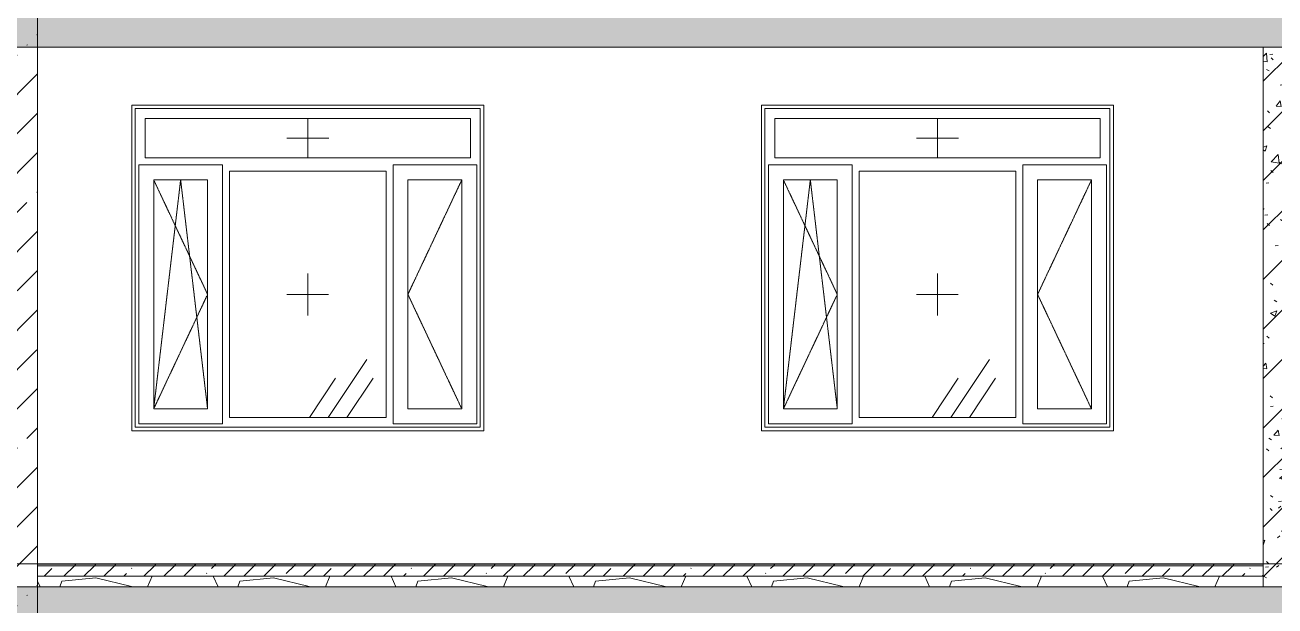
# Model space of a CAD drawing. Header units: millimetres. Extents: x -515342 to 330399, y -224905 to 507333.
# Drawn here: x 113554 to 120693, y 94541 to 97858 of the extents above; entities that cross this region are included whole.
import ezdxf

# ---------------------------------------------------------------- set-up
doc = ezdxf.new("R2010")
doc.units = ezdxf.units.MM
doc.linetypes.add('ASVP_Штриховая_ш2 п1', pattern=[3, 2, -1])
doc.layers.get('0').update_dxf_attribs({"lineweight": 0})
for name, color, linetype, lineweight in [('Линии', 7, 'Continuous', 0), ('Окна', 7, 'Continuous', 0), ('Окна открывание', 7, 'Continuous', 0), ('Перекрытие', 7, 'Continuous', 0), ('Стены внутренние', 7, 'Continuous', 0), ('Стены несущие', 7, 'Continuous', 0), ('Стены перегородки', 7, 'Continuous', 0)]:
    doc.layers.add(name, color=color, linetype=linetype, lineweight=lineweight)
pattern_1 = [(236.31, (49717.4, 8823.7), (-1777.996, -3556.002), [641.07, -5769.6]), (236.31, (49752.95, 8717), (-1777.996, -3556.002), [384.64, -6026.03]), (236.31, (49539.6, 8717), (-1777.996, -3556.002), [384.64, -6026.03])]
pattern_2 = [(45, (136801.12, 95610.5), (-224.5064, 224.5064), []), (45, (137025.63, 95610.5), (-224.5064, 224.5064), [396.875, -79.375, 3.353, -76.022])]
pattern_3 = [(45, (136801.12, 95610.5), (-114.0493, 114.0493), []), (45, (136915.17, 95610.5), (-114.0493, 114.0493), [201.613, -40.323, 3.353, -36.97])]

# ---------------------------------------------------------------- blocks, each defined once
blk = doc.blocks.new('Окно_ПВХ_3Створки_1Фрамуга-верх - АР_Окно_ОП_1820_h_х1970_3ст2фр-в-V41-О_АР_П_Разрез 1-1')
at = {"layer": 'Окна'}
h = blk.add_hatch(dxfattribs=at)
h.set_pattern_fill('FP_5', color=256, style=0, pattern_type=2)
h.set_pattern_definition(pattern_1)
h.paths.add_polyline_path([(29734.5, 7635), (30042.5, 7635), (30042.5, 8943), (29734.5, 8943), (29734.5, 7881.6)])
at = {"layer": 'Окна открывание'}
h = blk.add_hatch(dxfattribs=at)
h.set_pattern_fill('FP_5', color=256, style=0, pattern_type=2)
h.set_pattern_definition(pattern_1)
h.paths.add_polyline_path([(30167.5, 7586), (31061.5, 7586), (31061.5, 8992), (30167.5, 8992), (30167.5, 7679.1)])
at = {"layer": 'Окна', "color": 253, "true_color": 0xaaaaaa}
for p, q in [((29629.5, 9350), (31599.5, 9350)), ((29629.5, 9350), (29629.5, 7530)), ((29629.5, 7530), (29629.5, 9350)), ((29629.5, 9350), (31599.5, 9350)), ((31543.5, 9294), (29685.5, 9294)), ((29685.5, 9294), (29685.5, 9068)), ((31543.5, 9068), (31543.5, 9294)), ((31599.5, 9350), (31599.5, 7530)), ((31599.5, 9350), (31599.5, 7530)), ((31543.5, 9068), (29685.5, 9068)), ((30127.5, 9028), (29649.5, 9028)), ((29649.5, 7550), (29649.5, 9028)), ((30127.5, 7550), (30127.5, 9028)), ((31579.5, 9028), (31101.5, 9028)), ((31101.5, 7550), (31101.5, 9028)), ((31579.5, 7550), (31579.5, 9028)), ((29734.5, 8943), (30042.5, 8943)), ((29734.5, 7635), (29734.5, 8943)), ((30042.5, 8943), (30042.5, 7635)), ((30167.5, 8992), (30167.5, 7586)), ((31061.5, 8992), (30167.5, 8992)), ((31061.5, 8992), (31061.5, 7586)), ((31186.5, 8943), (31494.5, 8943)), ((31186.5, 7635), (31186.5, 8943)), ((31494.5, 8943), (31494.5, 7635)), ((30042.5, 7635), (29734.5, 7635)), ((30167.5, 7586), (31061.5, 7586)), ((31494.5, 7635), (31186.5, 7635)), ((31599.5, 7530), (29629.5, 7530)), ((31599.5, 7530), (29629.5, 7530)), ((29649.5, 7550), (30127.5, 7550)), ((31101.5, 7550), (31579.5, 7550))]:
    blk.add_line(p, q, dxfattribs=at)
at = {"layer": 'Окна открывание', "linetype": 'ASVP_Штриховая_ш2 п1'}
for p, q in [((30614.5, 9068), (30614.5, 9294)), ((30734.5, 9181), (30494.5, 9181)), ((29734.5, 7635), (29888.5, 8943)), ((29734.5, 8943), (30042.5, 8289)), ((29888.5, 8943), (30042.5, 7635)), ((31494.5, 8943), (31186.5, 8289)), ((30614.5, 8169), (30614.5, 8409)), ((30042.5, 8289), (29734.5, 7635)), ((30494.5, 8289), (30734.5, 8289)), ((31186.5, 8289), (31494.5, 7635))]:
    blk.add_line(p, q, dxfattribs=at)
blk = doc.blocks.new('Окно_ПВХ_3Створки_1Фрамуга-верх - АР_Окно_ОП_1820_h_х1970_3ст2фр-в-V42-О_АР_П_Разрез 1-1')
at = {"layer": 'Окна'}
h = blk.add_hatch(dxfattribs=at)
h.set_pattern_fill('FP_5', color=256, style=0, pattern_type=2)
h.set_pattern_definition(pattern_1)
h.paths.add_polyline_path([(26164, 7635), (26446.1, 7635), (26446.1, 8943), (26138.1, 8943), (26138.1, 7635)])
at = {"layer": 'Окна открывание'}
h = blk.add_hatch(dxfattribs=at)
h.set_pattern_fill('FP_5', color=256, style=0, pattern_type=2)
h.set_pattern_definition(pattern_1)
h.paths.add_polyline_path([(26571.1, 7586), (27465.1, 7586), (27465.1, 8992), (26571.1, 8992), (26571.1, 7679.1)])
at = {"layer": 'Окна', "color": 253, "true_color": 0xaaaaaa}
for p, q in [((26033.1, 9350), (28003.1, 9350)), ((26033.1, 9350), (26033.1, 7530)), ((26033.1, 7530), (26033.1, 9350)), ((26033.1, 9350), (28003.1, 9350)), ((27947.1, 9294), (26089.1, 9294)), ((26089.1, 9294), (26089.1, 9068)), ((27947.1, 9068), (27947.1, 9294)), ((28003.1, 9350), (28003.1, 7530)), ((28003.1, 9350), (28003.1, 7530)), ((27947.1, 9068), (26089.1, 9068)), ((26531.1, 9028), (26053.1, 9028)), ((26053.1, 7550), (26053.1, 9028)), ((26531.1, 7550), (26531.1, 9028)), ((27983.1, 9028), (27505.1, 9028)), ((27505.1, 7550), (27505.1, 9028)), ((27983.1, 7550), (27983.1, 9028)), ((26138.1, 8943), (26446.1, 8943)), ((26138.1, 7635), (26138.1, 8943)), ((26446.1, 8943), (26446.1, 7635)), ((26571.1, 8992), (26571.1, 7586)), ((27465.1, 8992), (26571.1, 8992)), ((27465.1, 8992), (27465.1, 7586)), ((27590.1, 8943), (27898.1, 8943)), ((27590.1, 7635), (27590.1, 8943)), ((27898.1, 8943), (27898.1, 7635)), ((26446.1, 7635), (26138.1, 7635)), ((26571.1, 7586), (27465.1, 7586)), ((27898.1, 7635), (27590.1, 7635)), ((28003.1, 7530), (26033.1, 7530)), ((28003.1, 7530), (26033.1, 7530)), ((26053.1, 7550), (26531.1, 7550)), ((27505.1, 7550), (27983.1, 7550))]:
    blk.add_line(p, q, dxfattribs=at)
at = {"layer": 'Окна открывание', "linetype": 'ASVP_Штриховая_ш2 п1'}
for p, q in [((27018.1, 9068), (27018.1, 9294)), ((27138.1, 9181), (26898.1, 9181)), ((26138.1, 7635), (26292.1, 8943)), ((26138.1, 8943), (26446.1, 8289)), ((26292.1, 8943), (26446.1, 7635)), ((27898.1, 8943), (27590.1, 8289)), ((27018.1, 8169), (27018.1, 8409)), ((26446.1, 8289), (26138.1, 7635)), ((26898.1, 8289), (27138.1, 8289)), ((27590.1, 8289), (27898.1, 7635))]:
    blk.add_line(p, q, dxfattribs=at)
blk = doc.blocks.new('СД_Люблино_Фасады_rvt-1-О_АР_П_Разрез 1-1')
at = {"layer": 'Стены внутренние'}
for p, q in [((26013.1, 9370), (28023.1, 9370)), ((26013.1, 7510), (26013.1, 9370)), ((28023.1, 9370), (28023.1, 7510)), ((29609.5, 9370), (31619.5, 9370)), ((29609.5, 7510), (29609.5, 9370)), ((31619.5, 9370), (31619.5, 7510)), ((28023.1, 7510), (26013.1, 7510)), ((31619.5, 7510), (29609.5, 7510))]:
    blk.add_line(p, q, dxfattribs=at)
at = {"layer": 'Окна', "lineweight": 9}
for name in ['Окно_ПВХ_3Створки_1Фрамуга-верх - АР_Окно_ОП_1820_h_х1970_3ст2фр-в-V42-О_АР_П_Разрез 1-1', 'Окно_ПВХ_3Створки_1Фрамуга-верх - АР_Окно_ОП_1820_h_х1970_3ст2фр-в-V41-О_АР_П_Разрез 1-1']:
    blk.add_blockref(name, (0, 0), dxfattribs=at)

msp = doc.modelspace()

# ---------------------------------------------------------------- hatches: boundary and pattern name
at = {"layer": 'Перекрытие'}
h = msp.add_hatch(dxfattribs=at)
h.set_pattern_fill('FP_1', color=256, style=0, pattern_type=2)
h.set_pattern_definition(pattern_2)
h.paths.add_polyline_path([(190085.5296, 97731.3929), (190085.5296, 97951.3929), (141000.5296, 97951.3929), (141000.5296, 97731.3929), (189732.2317, 97731.3929)])
h.paths.add_polyline_path([(88622.7373, 97731.3929), (137020.5296, 97731.3929), (137020.5296, 97951.3929), (87845.5296, 97951.3929), (87845.5296, 97731.3929)])
h = msp.add_hatch(dxfattribs=at)
h.set_pattern_fill('FP_19', color=256, style=0, pattern_type=2)
h.set_pattern_definition(pattern_3)
h.paths.add_polyline_path([(120115.8585, 94771.3929), (120625.5296, 94771.3929), (120625.5296, 94779.3929), (113625.5296, 94779.3929), (113625.5296, 94771.3929), (119287.0922, 94771.3929)])
h = msp.add_hatch(dxfattribs=at)
h.set_pattern_fill('FP_19', color=256, style=0, pattern_type=2)
h.set_pattern_definition(pattern_3)
h.paths.add_polyline_path([(120115.8585, 94711.3929), (120625.5296, 94711.3929), (120625.5296, 94771.3929), (113625.5296, 94771.3929), (113625.5296, 94711.3929), (119287.0922, 94711.3929)])
h = msp.add_hatch(dxfattribs=at)
h.set_pattern_fill('FP_23', color=256, style=0, pattern_type=2)
h.set_pattern_definition([(228.013, (137532.64, 96626.49), (-8127.9666, -9144.02968), [136.69, -13532.193]), (184.97, (137441.203, 96524.893), (12191.99547, 1016.05502), [234.562, -23221.62]), (132.51, (137207.52, 96504.57), (10159.91241, -11176.07977), [165.393, -16373.89]), (267.274, (136811.283, 96250.573), (1015.88953, 20320.00577), [213.602, -21146.575]), (292.834, (136801.123, 96037.213), (-5080.07417, 12191.97012), [209.453, -20735.923]), (357.274, (136882.403, 95844.173), (-20320.00577, 1015.88953), [213.602, -21146.575]), (37.694, (137095.763, 95834.013), (-13208.042725, -10159.944606), [282.477, -27965.247]), (72.255, (137319.283, 96006.733), (7112.12749, 22351.9589), [266.688, -26402.102]), (121.43, (137400.563, 96260.733), (-8128.10005, 13207.93827), [214.325, -21218.218]), (175.236, (137288.8, 96443.61), (11175.99406, -1016.06972), [244.685, -11989.575]), (222.397, (137044.963, 96463.933), (-12192.085586, -11175.907293), [316.431, -31326.709]), (138.814, (137817.12, 96240.41), (-7111.99222, 6096.00977), [108.002, -10692.226]), (171.469, (137735.843, 96311.533), (13207.99153, -2032.05404), [205.473, -20341.855]), (225, (137532.64, 96342), (1e-13, -1016), [143.684, -1293.157]), (203.199, (137461.52, 96463.93), (5079.98556, 2032.0367), [77.377, -7660.25]), (291.801, (137390.4, 96433.45), (-1015.9787, 3048.0072), [109.426, -5361.9]), (30.964, (137431.04, 96331.85), (3047.9913, 2032.0134), [177.728, -5746.52]), (161.565, (137583.44, 96423.3), (2031.999, -1016.0024), [128.515, -3084.36]), (16.39, (136801.12, 96433.453), (10159.97517, 3048.0812), [180.035, -17823.53]), (70.346, (136973.84, 96484.25), (-4064.03389, -11175.98797), [151.04, -14952.887]), (293.199, (137583.44, 96626.49), (-2032.0367, 5079.98556), [154.752, -7582.873]), (343.61, (137644.4, 96484.253), (-10159.97517, 3048.0812), [180.035, -17823.53]), (339.444, (136801.12, 95803.53), (-5080.0015, 2031.99615), [173.614, -8507.094]), (294.775, (136963.68, 95742.57), (-5079.9732, 11176.01259), [145.47, -14401.437]), (66.801, (137593.6, 95610.49), (2032.0367, 5079.98556), [154.752, -7582.873]), (17.354, (137654.56, 95752.73), (-13208.00149, -4063.99474), [170.313, -16860.95]), (69.444, (137095.76, 95610.49), (-2031.99615, -5080.0015), [86.807, -8593.9]), (101.31, (137532.64, 95610.5), (-1016.0048, 4063.999), [51.806, -5128.797]), (165.964, (137522.48, 95661.3), (3048.0036, -1015.9877), [209.453, -3979.62]), (186.009, (137319.28, 95712.093), (10159.99987, 1015.9998), [194.107, -19216.546]), (303.69, (137431.04, 96240.4), (-1015.9976, 2032.0017), [146.53, -3516.71]), (353.157, (137512.323, 96118.493), (17271.99206, -2032.068835), [255.823, -25326.404]), (60.945, (137766.32, 96088.01), (-4064.04974, -7111.97225), [104.603, -10355.757]), (90, (137817.1, 96179.5), (-1016, 1016), [60.96, -955.04]), (120.256, (137298.96, 95742.57), (4063.94492, -7112.03103), [141.147, -13973.576]), (48.013, (137227.84, 95864.49), (8127.9666, 9144.02968), [273.377, -13395.505]), (0, (137410.7, 96067.7), (1016, 1016), [264.16, -751.84]), (325.305, (137674.88, 96067.69), (-10160.01873, 7111.97318), [160.644, -15903.726]), (254.055, (137806.96, 95976.25), (-1015.9713, -4064.0072), [147.932, -7248.66]), (207.646, (137766.323, 95834.013), (-19303.995784, -10160.00796), [240.858, -23844.986]), (175.426, (137552.963, 95722.253), (-13207.99929, 1016.01778), [254.812, -25226.34])])
h.paths.add_polyline_path([(120115.8585, 94651.3929), (120625.5296, 94651.3929), (120625.5296, 94711.3929), (113625.5296, 94711.3929), (113625.5296, 94651.3929), (119287.0922, 94651.3929)])
h = msp.add_hatch(dxfattribs=at)
h.set_pattern_fill('FP_1', color=256, style=0, pattern_type=2)
h.set_pattern_definition(pattern_2)
h.paths.add_polyline_path([(87845.5296, 94431.3929), (137410.5296, 94431.3929), (137410.5296, 94651.3929), (87845.5296, 94651.3929), (87845.5296, 94435.9791)])
h.paths.add_polyline_path([(141249.4004, 94431.3929), (190085.5296, 94431.3929), (190085.5296, 94651.3929), (140610.5296, 94651.3929), (140610.5296, 94431.3929), (141042.2088, 94431.3929)])
at = {"layer": 'Стены внутренние'}
h = msp.add_hatch(dxfattribs=at)
h.set_pattern_fill('FP_1', color=256, style=0, pattern_type=2)
h.set_pattern_definition(pattern_2)
h.paths.add_polyline_path([(113485.7278, 84641.3929), (113625.5296, 84641.3929), (113625.5296, 101317.557), (113235.5296, 101317.557), (113235.5296, 84641.3929)])
h = msp.add_hatch(dxfattribs=at)
h.set_pattern_fill('FP_2', color=256, style=0, pattern_type=2)
h.set_pattern_definition([(45, (136801.12, 95610.5), (-141.4214, 141.4214), [])])
h.paths.add_polyline_path([(120775.5296, 94651.3929), (120775.5296, 97731.3929), (120625.5296, 97731.3929), (120625.5296, 94651.3929)])
h = msp.add_hatch(dxfattribs=at)
h.set_pattern_fill('FP_3', color=256, style=0, pattern_type=2)
h.set_pattern_definition([(50, (136801.12, 95610.5), (364.368, -31.8783), [38.1, -419.1]), (355, (136801.12, 95610.5), (-70.486, 382.113), [30.48, -335.28]), (100.451, (136831.5, 95607.84), (293.885, 350.233), [32.38, -356.18]), (46.184, (136801.12, 95712.1), (542.158, -84.086), [57.15, -628.65]), (96.636, (136846.3, 95705.1), (474.805, 494.855), [48.57, -534.27]), (351.184, (136801.1, 95712.1), (474.81, 494.85), [45.72, -502.92]), (21, (136851.92, 95686.7), (303.2285, -204.5305), [38.1, -419.1]), (326, (136851.92, 95686.7), (123.604, 368.376), [30.48, -335.28]), (71.451, (136877.2, 95669.65), (426.834, 163.843), [32.38, -356.18]), (37.5, (136801.12, 95610.49), (6.1766, 169.1102), [16.764, -314.452, 16.764, -323.596, -336.55]), (37.5, (136801.12, 95610.49), (6.1766, 169.1102), [-671.576, 16.764, -319.786]), (7.5, (136801.12, 95610.5), (133.6389, 200.3615), [16.764, -177.292, 16.764, -306.832, -128.27]), (7.5, (136801.12, 95610.5), (133.6389, 200.3615), [-517.652, 16.764, -111.506]), (327.5, (136687.84, 95610.49), (271.1818, -11.4584), [16.764, -110.236, 16.764, -379.476, -525.78]), (327.5, (136687.84, 95610.49), (271.1818, -11.4584), [-523.24, 16.764, -509.016]), (317.5, (136637.04, 95610.5), (296.2585, 50.853), [16.764, -148.336, 16.764, -246.38, -373.38]), (317.5, (136637.04, 95610.5), (296.2585, 50.853), [-428.244, 16.764, -356.616])])
h.paths.add_polyline_path([(120775.5296, 94651.3929), (120775.5296, 97731.3929), (120625.5296, 97731.3929), (120625.5296, 94651.3929)])

# ---------------------------------------------------------------- linework, layer by layer
at = {"layer": 'Линии'}
msp.add_line((88345.5296, 94781.3929), (137020.5296, 94781.3929), dxfattribs=at)
at = {"layer": 'Перекрытие'}
for p, q in [((87845.5296, 97731.3929), (137020.5296, 97731.3929)), ((120625.5296, 94781.3929), (113625.5296, 94781.3929)), ((120625.5296, 94779.3929), (113625.5296, 94779.3929)), ((120625.5296, 94771.3929), (113625.5296, 94771.3929)), ((120625.5296, 94651.3929), (120625.5296, 94771.3929)), ((120625.5296, 94711.3929), (113625.5296, 94711.3929)), ((137410.5296, 94651.3929), (87845.5296, 94651.3929))]:
    msp.add_line(p, q, dxfattribs=at)
at = {"layer": 'Стены несущие'}
msp.add_line((113625.5296, 92146.3929), (113625.5296, 101317.557), dxfattribs=at)
at = {"layer": 'Стены перегородки'}
msp.add_line((120625.5296, 97731.3929), (120625.5296, 94771.3929), dxfattribs=at)

# ---------------------------------------------------------------- block references
msp.add_blockref('СД_Люблино_Фасады_rvt-1-О_АР_П_Разрез 1-1', (88150.5296, 88031.3929))

doc.saveas('drawing.dxf')
